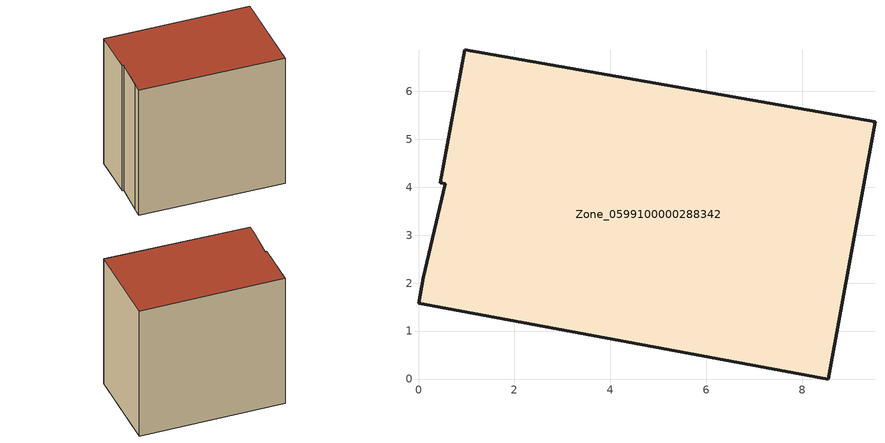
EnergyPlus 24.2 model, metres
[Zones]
Zone_0599100000288342
 floor ground (C_G): 8.54,0 0,1.58 0.1,2.12 0.56,4.07 0.46,4.09 0.96,6.86 9.52,5.36 z0
 wall outside (C_F): 0.96,6.86 0.46,4.09 0.56,4.07 0.1,2.12 0,1.58 8.54,0 9.52,5.36 0.96,6.86 z0:8.43
 roof outside (C_R): 0.56,4.07 0.1,2.12 0,1.58 8.54,0 9.52,5.36 0.96,6.86 0.46,4.09 z8.43
[BUILDING]
Pand.0599100000288342: North Axis=0; Terrain=City; Loads Convergence Tolerance Value=0.04; Temperature Convergence Tolerance Value=0.4; Solar Distribution=FullExterior; Maximum Number of Warmup Days=25; Minimum Number of Warmup Days=1
[Site:Location]
Rotterdam.The.Hague.AP_ZH_NLD Design_Conditions: Latitude=51.96; Longitude=4.45; Time Zone=1; Elevation=-4.5
[SITE:GROUNDTEMPERATURE:BUILDINGSURFACE]
18, 18, 18, 18, 18, 18, 18, 18, 18, 18, 18, 18
[MATERIAL] Thermal Absorptance=0.9; Solar Absorptance=0.7; Visible Absorptance=0.7
Name | Roughness | Thickness | Conductivity | Density | Specific Heat
G.TI.1975-1991 | MediumSmooth | 0.15 | 0.288461 | 540 | 1210
F.TI.1975-1991 | Rough | 0.3 | 0.230769 | 1920 | 840
R.TI.1975-1991 | MediumRough | 0.2 | 0.153846 | 1500 | 1000
[CONSTRUCTION]
C_G: G.TI.1975-1991
C_F: F.TI.1975-1991
C_R: R.TI.1975-1991
[ZONE]
Zone_0599100000288342: Type=1; Multiplier=1; Ceiling Height=Autocalculate; Volume=Autocalculate; Floor Area=autocalculate; Part of Total Floor Area=Yes
[ZONEINFILTRATION:DESIGNFLOWRATE]
Infil_Zone_0599100000288342: Zone or ZoneList or Space or SpaceList=Zone_0599100000288342; Schedule=AlwaysOn; Design Flow Rate Calculation Method=Flow/Area; Flow Rate per Floor Area=0.003; Constant Term Coefficient=1; Temperature Term Coefficient=0; Velocity Term Coefficient=0; Velocity Squared Term Coefficient=0
[HVACTEMPLATE:ZONE:IDEALLOADSAIRSYSTEM]
Zone_0599100000288342: Maximum Heating Supply Air Temperature=50; Minimum Cooling Supply Air Temperature=13; Maximum Heating Supply Air Humidity Ratio=0.0156; Minimum Cooling Supply Air Humidity Ratio=0.0077; Heating Limit=NoLimit; Cooling Limit=NoLimit; Dehumidification Control Type=ConstantSensibleHeatRatio; Cooling Sensible Heat Ratio=0.7; Dehumidification Setpoint=60; Humidification Control Type=None; Humidification Setpoint=30; Outdoor Air Method=None; Outdoor Air Flow Rate per Person=0.00944; Outdoor Air Flow Rate per Zone Floor Area=0; Outdoor Air Flow Rate per Zone=0; Demand Controlled Ventilation Type=None; Outdoor Air Economizer Type=NoEconomizer; Heat Recovery Type=None; Sensible Heat Recovery Effectiveness=0.7; Latent Heat Recovery Effectiveness=0.65
[ZONECONTROL:THERMOSTAT]
ThermostatControl_Zone_0599100000288342: Zone or ZoneList=Zone_0599100000288342; Control Type Schedule=DualSetpointControlType; Control 1=Thermostat_Zone_0599100000288342; Temperature Difference Between Cutout And Setpoint=0
[THERMOSTATSETPOINT:DUALSETPOINT]
Thermostat_Zone_0599100000288342: Heating Setpoint Temperature Schedule=HeatingSetpoint_Zone_0599100000288342; Cooling Setpoint Temperature Schedule=CoolingSetpoint_Zone_0599100000288342
[SCHEDULE:COMPACT]
HeatingSetpoint_Zone_0599100000288342: Through: 12/31, For: AllDays, Until: 24:00, 21
CoolingSetpoint_Zone_0599100000288342: Through: 12/31, For: AllDays, Until: 24:00, 24
DualSetpointControlType: Through: 12/31, For: AllDays, Until: 24:00, 4
AlwaysOn: Through: 12/31, For: AllDays, Until: 24:00, 1
